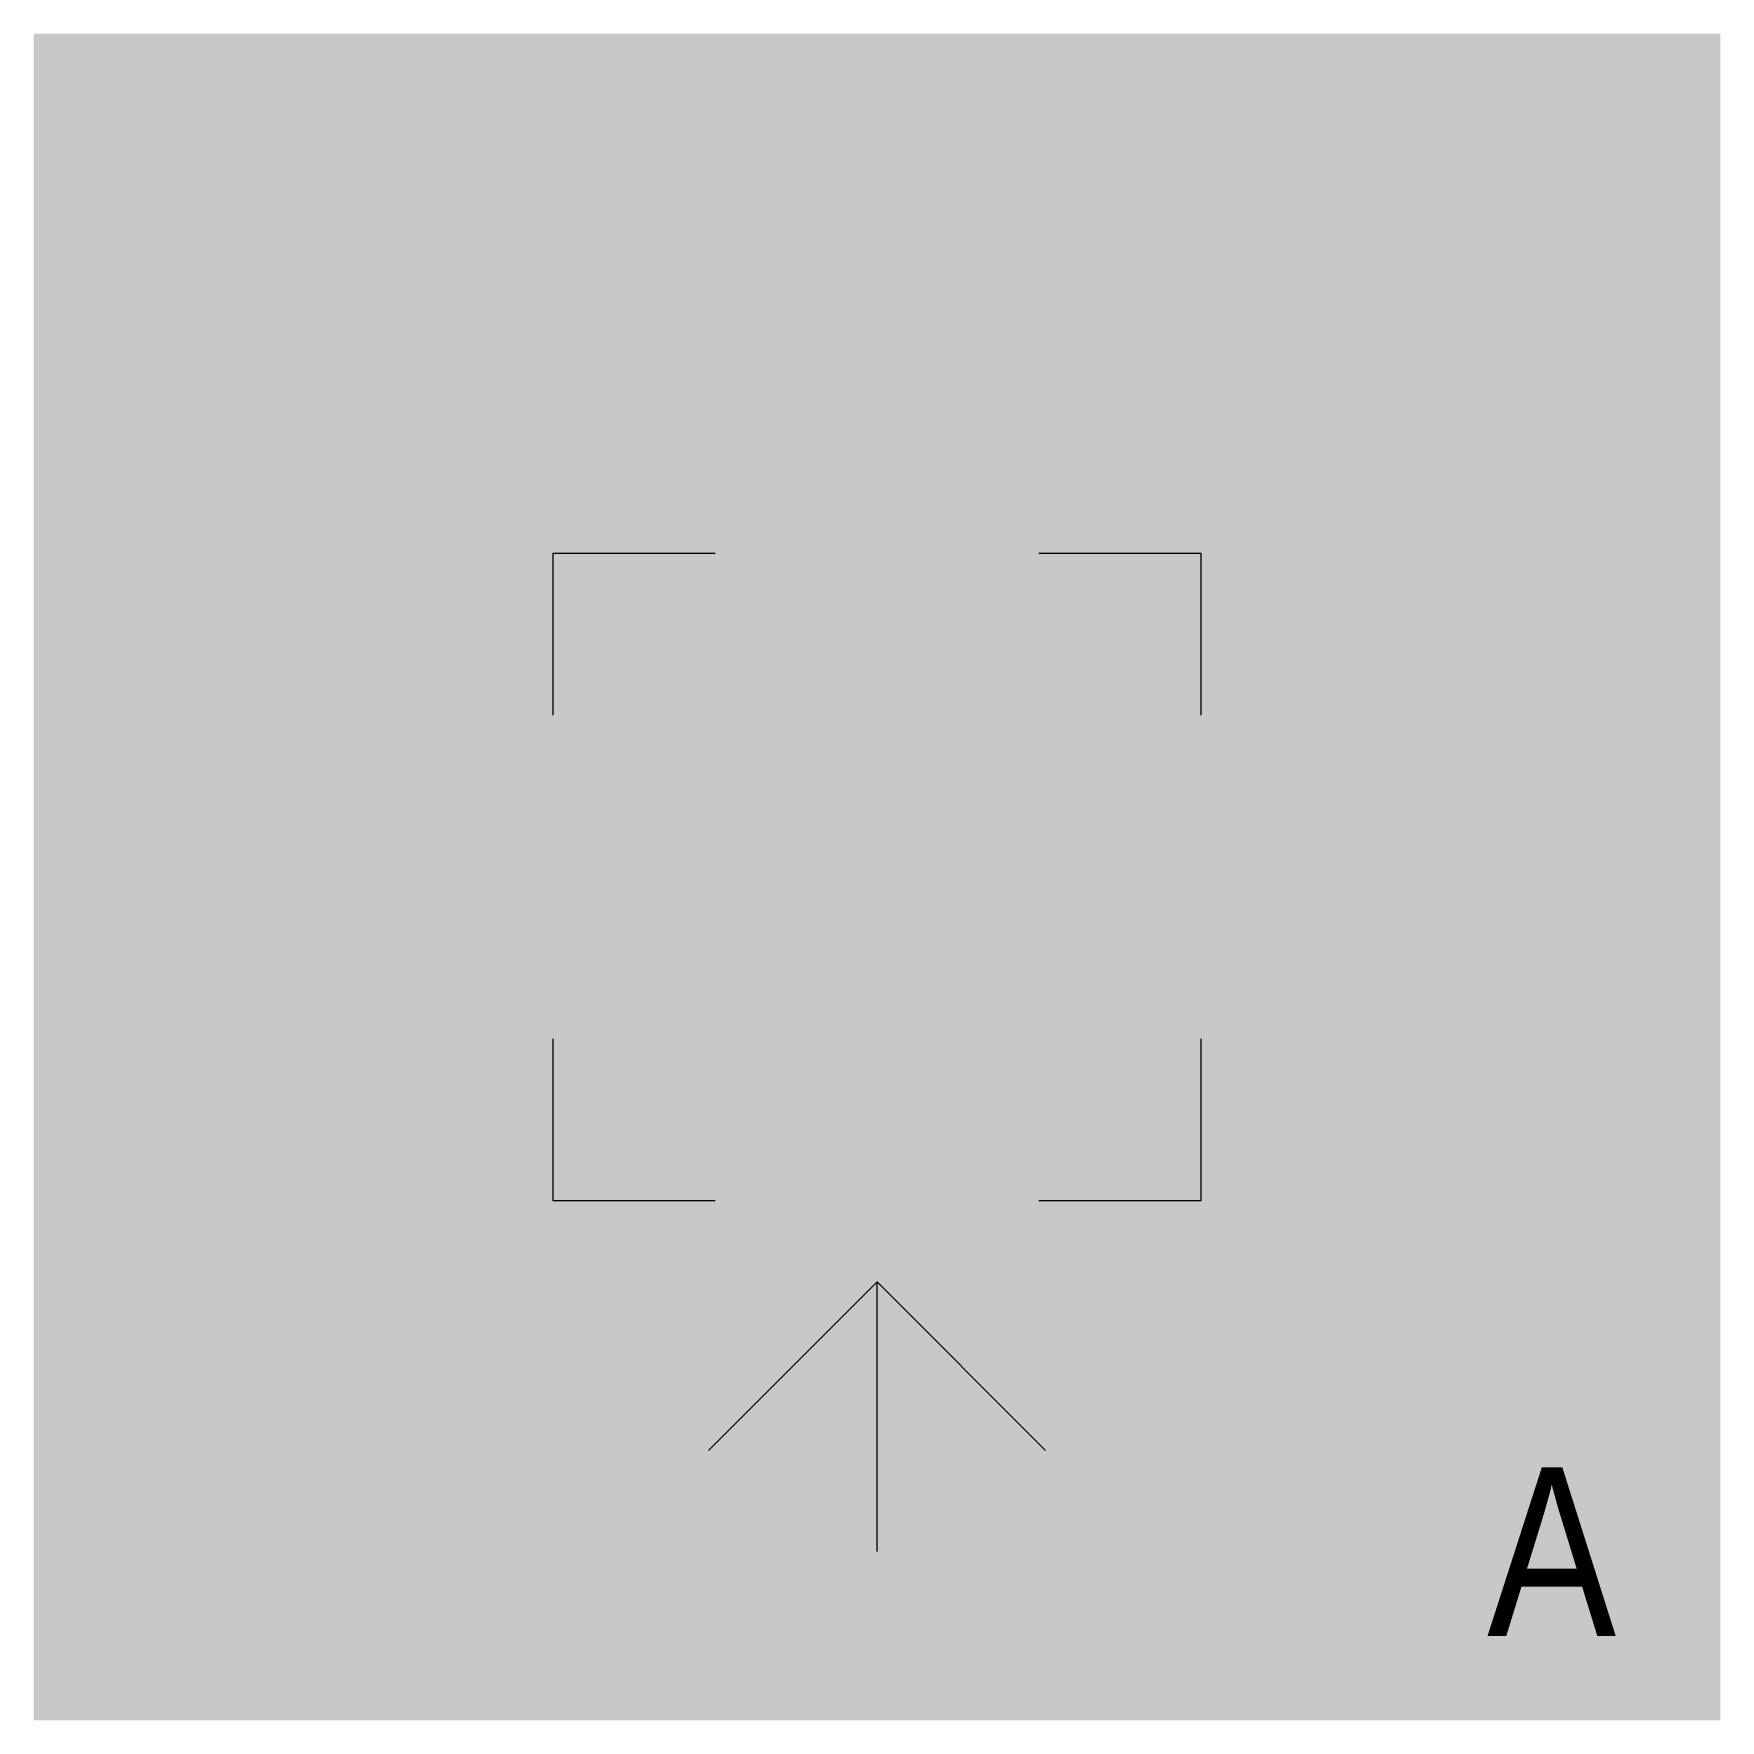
# Model space of a CAD drawing. Header units: millimetres. Extents: x -10 to 0, y 0 to 10.
import ezdxf

# ---------------------------------------------------------------- set-up
doc = ezdxf.new("R2010")
doc.units = ezdxf.units.MM
doc.layers.get('0').update_dxf_attribs({"lineweight": 25, "true_color": 0xffffff})
doc.styles.add('textstyle0', font='')
doc.styles.get('textstyle0').set_extended_font_data('Roboto Condensed')

msp = doc.modelspace()

# ---------------------------------------------------------------- hatches: boundary and pattern name
at = {"true_color": 0x000000}
msp.add_hatch(color=7, dxfattribs=at).paths.add_polyline_path([(-10, 0), (-10, 10), (0, 10), (0, 0)])

# ---------------------------------------------------------------- linework, layer by layer
at = {"lineweight": 20}
for p, q in [((-6.92, 6.92), (-5.96, 6.92)), ((-6.92, 5.96), (-6.92, 6.92)), ((-4.04, 6.92), (-3.08, 6.92)), ((-3.08, 6.92), (-3.08, 5.96)), ((-6.92, 3.08), (-6.92, 4.04)), ((-3.08, 4.04), (-3.08, 3.08)), ((-5.96, 3.08), (-6.92, 3.08)), ((-3.08, 3.08), (-4.04, 3.08))]:
    msp.add_line(p, q, dxfattribs=at)
at = {"lineweight": 15}
for p, q in [((-5, 2.6), (-6, 1.6)), ((-5, 1), (-5, 2.6)), ((-5, 2.6), (-4, 1.6))]:
    msp.add_line(p, q, dxfattribs=at)

# ---------------------------------------------------------------- texts
at = {"insert": (-1, 1), "char_height": 1, "attachment_point": 5, "style": 'textstyle0'}
msp.add_mtext('A', dxfattribs=at)

doc.saveas('drawing.dxf')
